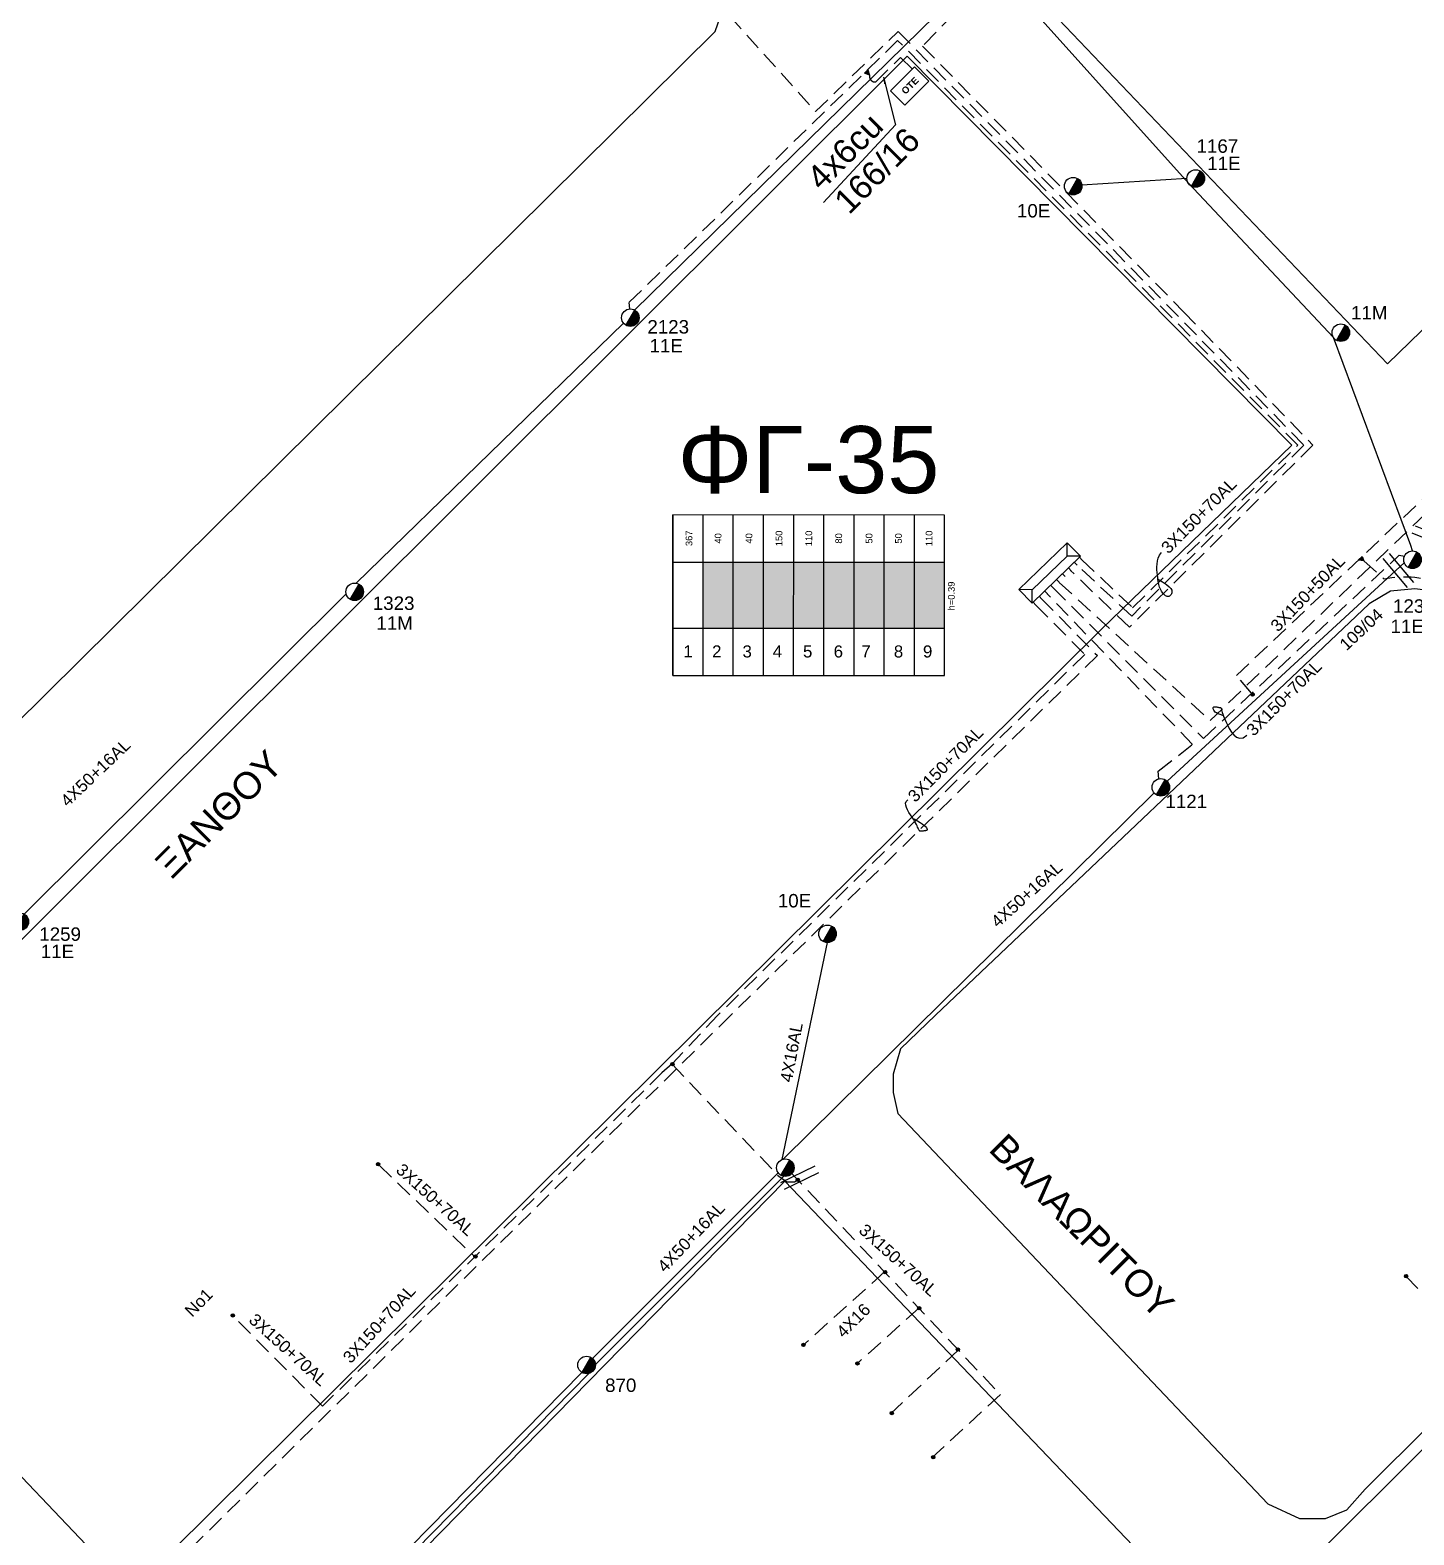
# Model space of a CAD drawing. Header units: millimetres. Extents: x 751 to 1825, y 358 to 872.
# Drawn here: x 1115.8 to 1219, y 576.8 to 688.9 of the extents above; entities that cross this region are included whole.
import ezdxf
from ezdxf.enums import TextEntityAlignment as Align

# ---------------------------------------------------------------- set-up
doc = ezdxf.new("R2010")
doc.units = ezdxf.units.MM
doc.linetypes.add('DASHED', pattern=[19.05, 12.7, -6.35])
for name, color, linetype in [('Pillar OTE', 7, 'Continuous'), ('Άγνωστα', 7, 'Continuous'), ('Ασφαλειοκιβώτια Χ.Τ 9 αναχωρήσεων', 7, 'Continuous'), ('Γυμνά εναέρια ΧΤ (3Φ)   4x16AL', 7, 'Continuous'), ('Γυμνά εναέρια ΧΤ και ΦΟΠ (3Φ)   4x50+16AL', 7, 'Continuous'), ('Εναέρια παροχή ΧΤ 4x16', 7, 'SYN_LINE'), ('Επιγραφές - Σχήματα', 7, 'Continuous'), ('Καλώδια ΧΤ   3x150+50AL', 7, 'DASHED'), ('Καλώδια ΧΤ   3x150+70AL', 7, 'DASHED'), ('Στύλος ΦΜ', 7, 'Continuous'), ('Στύλος ΦΜ @ 1', 7, 'Continuous'), ('Συνδέσεις', 7, 'Continuous'), ('Τομή', 7, 'Continuous'), ('Υποσταθμός πόλεως', 7, 'Continuous'), ('Υπόβαθρο ΔΕΗ', 7, 'Continuous'), ('Υπόγεια καλώδια Δικτύου ΧΤ και Παρ. ΧΤ - 3X150+70 AL', 7, 'DASHED'), ('Υπόγεια καλώδια Παροχών ΧΤ   4x50AL', 7, 'DASHED'), ('Υπόγεια καλώδια Παροχών ΧΤ   4x6', 7, 'DASHED')]:
    doc.layers.add(name, color=color, linetype=linetype)
doc.styles.get("Standard").update_dxf_attribs({"font": 'arial.ttf'})
doc.linetypes.add('SYN_LINE', pattern='A,0.5,-0.0001,["/\\/\\/\\/",Standard,S=0.1,R=0,X=0,Y=-0.05],-0.25', length=0.7501)
doc.dimstyles.new('ISO-25', dxfattribs={"dimtxt": 2.5, "dimasz": 2.5, "dimexe": 1.25, "dimexo": 0.625, "dimtad": 1, "dimtxsty": 'Standard', "dimcen": 2.5, "dimadec": 0, "dimazin": 0, "dimtfac": 1, "dimtmove": 0, "dimatfit": 3, "dimfxl": 1, "dimarcsym": 0})

# ---------------------------------------------------------------- blocks, each defined once
blk = doc.blocks.new('ΥΠΑΡΧΩΝ ΤΣΙΜΕΝΤΕΝΙΟΣ ΣΤΥΛΟΣ')
at = {"layer": 'Στύλος ΦΜ'}
blk.add_hatch(color=256, dxfattribs=at).paths.add_polyline_path([(-1.29, -2.28, 0.574793), (2.62, 0, 0.268822), (1.3, 2.27)])
blk.add_line((-1.29, -2.28), (1.3, 2.27), dxfattribs=at)
blk.add_circle((0, 0), 2.62, dxfattribs=at)
at = {"layer": 'Στύλος ΦΜ', "flags": 4}
for tag, p in [('ΑΡΙΘΜΟΣ', (-4.68, 8.05)), ('ΤΥΠΟΣ', (-4.91, 3.03))]:
    blk.add_attdef(tag, p, '', height=4, dxfattribs=at)
blk = doc.blocks.new('ΤΟΜΗ')
at = {"layer": 'Τομή', "ltscale": 40}
for p, q in [((-5.68, 0), (5.68, 0)), ((5.68, -2.33), (-5.68, -2.33))]:
    blk.add_line(p, q, dxfattribs=at)
blk = doc.blocks.new('_ΣΥΝΔΕΣΗ')
at = {"layer": 'Συνδέσεις', "linetype": 'SYN_LINE', "ltscale": 40}
blk.add_hatch(color=256, dxfattribs=at).paths.add_polyline_path([(0.5, -0.01, 1), (-0.5, -0.01, 1)])
at = {"layer": 'Συνδέσεις'}
blk.add_circle((0, -0.01), 0.5, dxfattribs=at)
blk = doc.blocks.new('ΑΣΦΑΛΕΙΟΚΙΒΩΤΙΟ ΥΠΟΣΤΑΘΜΟΥ 9 ΑΝΑΧΩΡΗΣΕΩΝ')
at = {"layer": 'Ασφαλειοκιβώτια Χ.Τ 9 αναχωρήσεων', "ltscale": 40}
for p, q in [((-23.8, 40.36), (24.02, 40.36)), ((-9.72, 40.36), (-9.72, -40.64)), ((9.94, 40.36), (9.94, -40.64)), ((-23.8, 31.36), (24.02, 31.36)), ((-23.8, 22.36), (24.02, 22.36)), ((-23.8, 13.36), (24.02, 13.36)), ((-23.8, 4.36), (24.02, 4.36)), ((-23.8, -4.64), (24.02, -4.64)), ((-23.8, -13.64), (24.02, -13.64)), ((-23.8, -22.64), (24.02, -22.64)), ((-23.8, -31.64), (24.02, -31.64))]:
    blk.add_line(p, q, dxfattribs=at)
at = {"layer": 'Ασφαλειοκιβώτια Χ.Τ 9 αναχωρήσεων'}
blk.add_lwpolyline([(-23.8, -40.64), (24.02, -40.64), (24.02, 40.36), (-23.8, 40.36)], close=True, dxfattribs=at)
for s, p in [('1', (-18.45, 37.24)), ('2', (-18.45, 28.67)), ('3', (-18.45, 19.6)), ('4', (-18.45, 10.58)), ('5', (-18.45, 1.57)), ('6', (-18.45, -7.57)), ('7', (-18.45, -15.81)), ('8', (-18.45, -25.5)), ('9', (-18.45, -34.19))]:
    blk.add_text(s, height=3.6, rotation=270, dxfattribs=at).set_placement(p)
at = {"layer": 'Ασφαλειοκιβώτια Χ.Τ 9 αναχωρήσεων', "ltscale": 40}
for tag, height, p in [('ΟΝΟΜΑ', 5, (-0.16, 44.31)), ('ΚΕΙΜΕΝΟ 1', 2, (17.06, 35.59)), ('ΚΕΙΜΕΝΟ 2', 2, (17.06, 26.88)), ('ΚΕΙΜΕΝΟ 3', 2, (17.06, 17.69)), ('ΚΕΙΜΕΝΟ 4', 2, (17.06, 8.71)), ('ΚΕΙΜΕΝΟ 5', 2, (17.06, -0.13)), ('ΚΕΙΜΕΝΟ 6', 2, (17.06, -9.05)), ('ΚΕΙΜΕΝΟ 7', 2, (17.06, -18.13)), ('ΚΕΙΜΕΝΟ 8', 2, (17.06, -26.85)), ('ΚΕΙΜΕΝΟ 9', 2, (17.06, -35.99)), ('ΣΧ', 2, (-0.1, -42.64))]:
    blk.add_attdef(tag, text='', height=height, dxfattribs=at).set_placement(p, align=Align.MIDDLE_CENTER)
blk = doc.blocks.new('ΥΠΟΣΤΑΘΜΟΣ ΠΟΛΕΩΣ 9 ΑΝΑΧΩΡΗΣΕΩΝ')
at = {"layer": 'Υποσταθμός πόλεως', "ltscale": 40}
for p, q in [((-9.63, -2.82), (-9.63, -4)), ((-7.12, -2.82), (-7.12, -4)), ((-4.84, -2.82), (-4.84, -4)), ((-2.36, -2.82), (-2.36, -4)), ((0.09, -2.82), (0.09, -4)), ((2.55, -2.82), (2.55, -4)), ((5.02, -2.82), (5.02, -4)), ((7.48, -2.82), (7.48, -4)), ((9.61, -2.82), (9.61, -4))]:
    blk.add_line(p, q, dxfattribs=at)
blk.add_lwpolyline([(-10.02, 2.82), (10.02, 2.82), (10.02, -2.82), (-10.02, -2.82)], close=True, dxfattribs=at)
for points in [[(-7.21, 0), (-10.02, 2.82)], [(-10.02, -2.82), (-7.21, 0)], [(-7.21, 0), (7.21, 0)], [(7.21, 0), (10.02, 2.82)], [(10.02, -2.82), (7.21, 0)]]:
    blk.add_lwpolyline(points, dxfattribs=at)
at = {"layer": 'Υποσταθμός πόλεως', "linetype": 'SYN_LINE', "ltscale": 40, "flags": 1}
for tag, p in [('ΜΕΤΑΣΧΗΜΑΤΙΣΜΟΣ', (10.79, 1.71)), ('ΙΣΧΥΣ', (10.77, -1.08)), ('ΑΡΙΘΜΟΣ', (10.89, -3.8))]:
    blk.add_attdef(tag, p, '', height=1.8, dxfattribs=at)
blk = doc.blocks.new('PILLAR ΟΤΕ')
at = {"layer": 'Pillar OTE', "ltscale": 40}
blk.add_lwpolyline([(-3.31, 2.02), (3.39, 2.02), (3.39, -1.99), (-3.31, -1.99)], close=True, dxfattribs=at)
at = {"layer": 'Pillar OTE', "insert": (-1.81, 0.71), "char_height": 1.3575, "width": 109.961, "attachment_point": 1}
blk.add_mtext('{\\fArial|b1|i0|c161|p34;OTE}', dxfattribs=at)

msp = doc.modelspace()

# ---------------------------------------------------------------- hatches: boundary and pattern name
at = {"layer": 'Pillar OTE', "ltscale": 40}
h = msp.add_hatch(color=256, dxfattribs=at)
h.dxf.hatch_style = 1
h.paths.add_polyline_path([(1178.01, 685.71), (1178.4, 685.56), (1178.26, 685.96)])
h = msp.add_hatch(color=256, dxfattribs=at)
h.dxf.hatch_style = 1
h.paths.add_polyline_path([(1215.11, 649.7), (1214.81, 649.41), (1215.23, 649.37)])
at = {"layer": 'Ασφαλειοκιβώτια Χ.Τ 9 αναχωρήσεων', "ltscale": 0.1}
h = msp.add_hatch(color=6, dxfattribs=at)
h.dxf.hatch_style = 1
h.paths.add_polyline_path([(1165.99, 649.26), (1165.99, 644.35), (1168.24, 644.35), (1168.24, 649.26)])
h = msp.add_hatch(color=30, dxfattribs=at)
h.dxf.hatch_style = 1
h.paths.add_polyline_path([(1168.24, 649.26), (1168.24, 644.35), (1170.49, 644.35), (1170.49, 649.26)])
h = msp.add_hatch(color=27, dxfattribs=at)
h.dxf.hatch_style = 1
h.paths.add_polyline_path([(1170.49, 649.26), (1170.49, 644.35), (1172.74, 644.35), (1172.74, 649.26)])
h = msp.add_hatch(color=173, dxfattribs=at)
h.dxf.hatch_style = 1
h.paths.add_polyline_path([(1172.74, 649.26), (1172.74, 644.35), (1174.99, 644.35), (1174.99, 649.26)])
h = msp.add_hatch(color=2, dxfattribs=at)
h.dxf.hatch_style = 1
h.paths.add_polyline_path([(1174.99, 649.26), (1174.99, 644.35), (1177.24, 644.35), (1177.24, 649.26)])
h = msp.add_hatch(color=1, dxfattribs=at)
h.dxf.hatch_style = 1
h.paths.add_polyline_path([(1177.24, 649.26), (1177.24, 644.35), (1179.49, 644.35), (1179.49, 649.26)])
h = msp.add_hatch(color=151, dxfattribs=at)
h.dxf.hatch_style = 1
h.paths.add_polyline_path([(1179.49, 649.26), (1179.49, 644.35), (1181.74, 644.35), (1181.74, 649.26)])
h = msp.add_hatch(color=85, dxfattribs=at)
h.dxf.hatch_style = 1
h.paths.add_polyline_path([(1181.74, 649.26), (1181.74, 644.35), (1183.99, 644.35), (1183.99, 649.26)])

# ---------------------------------------------------------------- linework, layer by layer
at = {"layer": 'Pillar OTE', "ltscale": 40}
for points in [[(1178.26, 685.96), (1178.4, 685.56), (1178.01, 685.71), (1178.26, 685.96)], [(1215.23, 649.37), (1214.81, 649.41), (1215.11, 649.7), (1215.23, 649.37)]]:
    msp.add_lwpolyline(points, dxfattribs=at)
at = {"layer": 'Άγνωστα', "color": 2, "ltscale": 0.1}
msp.add_lwpolyline([(1202.04, 677.86), (1194.22, 677.37)], dxfattribs=at)
at = {"layer": 'Άγνωστα', "ltscale": 0.1}
for points in [[(1171.58, 603.77), (1157.76, 589.91)], [(1156.95, 588.89), (1132.85, 564.34), (1132.05, 564.2)]]:
    msp.add_lwpolyline(points, dxfattribs=at)
at = {"layer": 'Άγνωστα', "color": 30, "ltscale": 0.1}
msp.add_lwpolyline([(1200.12, 563.68), (1231.11, 594.66)], dxfattribs=at)
at = {"layer": 'Γυμνά εναέρια ΧΤ (3Φ)   4x16AL', "color": 151, "ltscale": 0.1}
msp.add_lwpolyline([(1171.89, 604.76), (1175.26, 620.92)], dxfattribs=at)
at = {"layer": 'Γυμνά εναέρια ΧΤ και ΦΟΠ (3Φ)   4x50+16AL', "color": 6, "ltscale": 0.1}
for points in [[(1160.89, 668.06), (1186.89, 693.54)], [(1160.06, 667.07), (1160.06, 667.07), (1140.15, 647.7)], [(1139.39, 646.92), (1115.4, 623.04)]]:
    msp.add_lwpolyline(points, dxfattribs=at)
at = {"layer": 'Γυμνά εναέρια ΧΤ και ΦΟΠ (3Φ)   4x50+16AL', "color": 2, "ltscale": 0.1}
msp.add_lwpolyline([(1218.85, 650.11), (1218.72, 650.52), (1212.97, 666.01), (1202.15, 677.51), (1202.15, 677.51), (1187.67, 693.64)], dxfattribs=at)
at = {"layer": 'Γυμνά εναέρια ΧΤ και ΦΟΠ (3Φ)   4x50+16AL', "color": 151, "ltscale": 0.1}
for points in [[(1218.23, 649.23), (1200.58, 632.94)], [(1199.6, 632.08), (1171.95, 604.78)], [(1157.96, 589.44), (1172.24, 603.74)], [(1132.86, 564.13), (1138.12, 569.07), (1157.48, 588.81)]]:
    msp.add_lwpolyline(points, dxfattribs=at)
at = {"layer": 'Εναέρια παροχή ΧΤ 4x16', "color": 1, "linetype": 'DASHED', "ltscale": 0.1}
for points in [[(1179.51, 596.37), (1173.43, 590.89)], [(1182.06, 593.67), (1177.45, 589.53)], [(1185.01, 590.55), (1179.96, 585.81)], [(1188.15, 587.23), (1183.05, 582.54)]]:
    msp.add_lwpolyline(points, dxfattribs=at)
at = {"layer": 'Επιγραφές - Σχήματα', "ltscale": 0.1}
for points in [[(1199.85, 648.03), (1200.23, 647.8), (1200.51, 647.61), (1200.71, 647.44), (1200.84, 647.3), (1200.91, 647.18), (1200.93, 647.07), (1200.92, 646.99), (1200.9, 646.91), (1200.86, 646.85), (1200.83, 646.8), (1200.78, 646.76), (1200.74, 646.73), (1200.69, 646.71), (1200.63, 646.7), (1200.58, 646.71), (1200.52, 646.74), (1200.45, 646.77), (1200.39, 646.82), (1200.32, 646.88), (1200.26, 646.96), (1200.2, 647.03), (1200.14, 647.12), (1200.09, 647.21), (1200.04, 647.31), (1200, 647.4), (1199.97, 647.5), (1199.94, 647.61), (1199.92, 647.72), (1199.9, 647.85), (1199.88, 647.99), (1199.87, 648.14), (1199.85, 648.31), (1199.83, 648.5), (1199.81, 648.7), (1199.81, 648.91), (1199.82, 649.13), (1199.85, 649.36), (1199.91, 649.58), (1200.01, 649.79), (1200.14, 649.99)], [(1204.72, 637.85), (1204.53, 637.91), (1204.37, 637.97), (1204.25, 638.03), (1204.16, 638.1), (1204.1, 638.17), (1204.06, 638.23), (1204.03, 638.29), (1204.01, 638.34), (1204, 638.39), (1204, 638.42), (1204.01, 638.45), (1204.03, 638.47), (1204.05, 638.48), (1204.07, 638.49), (1204.1, 638.5), (1204.14, 638.5), (1204.19, 638.49), (1204.23, 638.49), (1204.28, 638.48), (1204.33, 638.47), (1204.38, 638.46), (1204.42, 638.45), (1204.46, 638.45), (1204.5, 638.44), (1204.53, 638.43), (1204.55, 638.43), (1204.56, 638.42), (1204.57, 638.41), (1204.58, 638.4), (1204.59, 638.38), (1204.6, 638.36), (1204.61, 638.33), (1204.62, 638.29), (1204.63, 638.23), (1204.65, 638.16), (1204.68, 638.07), (1204.72, 637.95), (1204.78, 637.8), (1204.85, 637.62), (1204.95, 637.4), (1205.06, 637.15), (1205.2, 636.88), (1205.36, 636.61), (1205.54, 636.39), (1205.74, 636.23), (1205.97, 636.15), (1206.23, 636.19), (1206.5, 636.37)], [(1181.71, 630.14), (1181.96, 630), (1182.16, 629.88), (1182.32, 629.77), (1182.44, 629.68), (1182.53, 629.6), (1182.59, 629.54), (1182.63, 629.48), (1182.66, 629.43), (1182.68, 629.39), (1182.68, 629.35), (1182.68, 629.32), (1182.67, 629.3), (1182.66, 629.28), (1182.63, 629.27), (1182.6, 629.26), (1182.56, 629.25), (1182.52, 629.24), (1182.47, 629.24), (1182.43, 629.24), (1182.38, 629.23), (1182.33, 629.23), (1182.28, 629.23), (1182.24, 629.23), (1182.2, 629.23), (1182.17, 629.23), (1182.15, 629.23), (1182.13, 629.24), (1182.12, 629.25), (1182.11, 629.27), (1182.09, 629.3), (1182.07, 629.33), (1182.05, 629.38), (1182.02, 629.45), (1181.98, 629.52), (1181.94, 629.61), (1181.89, 629.72), (1181.82, 629.84), (1181.75, 629.97), (1181.66, 630.12), (1181.56, 630.27), (1181.45, 630.44), (1181.33, 630.62), (1181.22, 630.8), (1181.14, 630.98), (1181.09, 631.15), (1181.08, 631.31), (1181.12, 631.44), (1181.24, 631.56)]]:
    msp.add_lwpolyline(points, dxfattribs=at)
at = {"layer": 'Καλώδια ΧΤ   3x150+50AL', "color": 30, "linetype": 'DASHED', "ltscale": 0.1}
msp.add_lwpolyline([(1134.27, 713.78), (1134.71, 713.23), (1161.14, 702.01, 0.425889), (1162.32, 701.51), (1165.88, 699.99), (1167.98, 689.96), (1174.37, 682.85), (1180.52, 688.82), (1196.54, 672.57), (1210.76, 657.99), (1197.93, 645.25), (1193.86, 649.05)], format="xyb", dxfattribs=at)
at = {"layer": 'Καλώδια ΧΤ   3x150+50AL', "color": 27, "linetype": 'DASHED', "ltscale": 0.1}
msp.add_lwpolyline([(1187.35, 693.47), (1187.35, 693.47), (1187.35, 692.84), (1182.34, 687.73), (1201.8, 667.93), (1211.43, 657.99), (1197.76, 644.42), (1193.38, 648.65)], dxfattribs=at)
at = {"layer": 'Καλώδια ΧΤ   3x150+50AL', "color": 6, "linetype": 'DASHED', "ltscale": 0.1}
msp.add_lwpolyline([(1194.21, 649.45), (1198, 645.87), (1210.31, 657.99), (1180.49, 688.15), (1160.47, 668.61), (1160.51, 668.14)], dxfattribs=at)
at = {"layer": 'Καλώδια ΧΤ   3x150+50AL', "color": 2, "linetype": 'DASHED', "ltscale": 0.1}
for points in [[(1206.94, 639.41), (1206.86, 639.51), (1205.73, 640.82), (1223.28, 657.43), (1226.25, 654.55), (1226.86, 653.76), (1227.81, 653.83)], [(1192.09, 647.34), (1203.28, 636.12), (1217.87, 649.8), (1218.25, 649.71)]]:
    msp.add_lwpolyline(points, dxfattribs=at)
at = {"layer": 'Καλώδια ΧΤ   3x150+70AL', "color": 173, "linetype": 'DASHED', "ltscale": 0.1}
msp.add_lwpolyline([(1192.53, 647.76), (1203.77, 637.46), (1224.63, 657.5), (1224.77, 657.33)], dxfattribs=at)
at = {"layer": 'Καλώδια ΧΤ   3x150+70AL', "color": 151, "linetype": 'DASHED', "ltscale": 0.1}
msp.add_lwpolyline([(1199.96, 633.13), (1199.91, 633.7), (1202.46, 635.69), (1191.64, 646.9)], dxfattribs=at)
at = {"layer": 'Υπόβαθρο ΔΕΗ', "lineweight": -2, "ltscale": 0.1}
msp.add_lwpolyline([(1216.99, 664.06), (1309.59, 753.93), (1279.61, 784.14), (1188.31, 694.13), (1216.99, 664.06)], dxfattribs=at)
at = {"layer": 'Υπόβαθρο ΔΕΗ', "ltscale": 0.1}
for points in [[(1134.35, 712.92), (1059.82, 637.49), (1087.14, 609.88), (1166.89, 688.82), (1167.47, 690.47), (1165.55, 699.58), (1134.31, 712.88)], [(1180.32, 681.86), (1174.97, 676.07)]]:
    msp.add_lwpolyline(points, dxfattribs=at)
for points in [[(1095.67, 601.64), (1123.35, 572.54), (1195.7, 644.29), (1209.85, 658), (1181.19, 686.97)], [(1183.31, 615.51), (1180.7, 613), (1180.15, 611.11), (1180.15, 609.74), (1180.5, 608.17), (1208.08, 579.08), (1210.44, 578.01), (1212.38, 578.01), (1213.95, 578.65), (1215.33, 580.18), (1249.47, 614.16), (1250.34, 615.51), (1250.34, 617.39), (1249.38, 619.55), (1248.27, 620.98), (1220.83, 647.05), (1219.02, 647.28), (1217.21, 647.12), (1215.63, 646.17)], [(1133.12, 563.37), (1165.07, 531.02), (1204.36, 569.32), (1172.09, 603.14)]]:
    msp.add_lwpolyline(points, close=True, dxfattribs=at)
at = {"layer": 'Υπόγεια καλώδια Δικτύου ΧΤ και Παρ. ΧΤ - 3X150+70 AL', "color": 85, "linetype": 'DASHED', "ltscale": 0.1}
msp.add_lwpolyline([(1191.18, 646.57), (1195.37, 642.31), (1168.06, 615.51), (1124.69, 572.68), (1131.59, 565.59), (1133.05, 565.59), (1133.88, 565.24), (1133.88, 564.43), (1133.39, 563.59), (1132.85, 563.15), (1150.22, 545.11), (1150.22, 544.01), (1152.14, 542.43), (1152.73, 542.43), (1164.72, 530.05)], dxfattribs=at)
at = {"layer": 'Υπόγεια καλώδια Δικτύου ΧΤ και Παρ. ΧΤ - 3X150+70 AL', "color": 1, "linetype": 'DASHED', "ltscale": 0.1}
for points in [[(1190.79, 646.07), (1194.44, 642.4), (1167.09, 615.51), (1163.68, 611.87), (1163.68, 611.87), (1162.93, 611.2), (1162.93, 611.2), (1137.64, 586.37), (1131.01, 593.04)], [(1163.67, 611.87), (1171.63, 603.5), (1172.24, 603.08), (1172.8, 603.08), (1173.09, 603.26)], [(1141.85, 604.32), (1148.98, 597.5)], [(1172.48, 603.84), (1188.13, 587.25), (1188.13, 587.25)]]:
    msp.add_lwpolyline(points, dxfattribs=at)
at = {"layer": 'Υπόγεια καλώδια Δικτύου ΧΤ και Παρ. ΧΤ - 3X150+70 AL', "color": 30, "linetype": 'DASHED', "ltscale": 0.1}
msp.add_lwpolyline([(1218.36, 596.06), (1224.87, 589.32), (1230.98, 595.24), (1231.5, 595.88), (1231.5, 595.88)], dxfattribs=at)
at = {"layer": 'Υπόγεια καλώδια Παροχών ΧΤ   4x6', "color": 6, "linetype": 'DASHED', "ltscale": 0.1}
msp.add_lwpolyline([(1178.4, 685.56, 0.517823), (1178.87, 685.06), (1180.71, 686.89), (1181.58, 686.03)], format="xyb", dxfattribs=at)
at = {"layer": 'Υπόγεια καλώδια Παροχών ΧΤ   4x6', "color": 2, "linetype": 'DASHED', "ltscale": 0.1}
msp.add_lwpolyline([(1215.23, 649.37), (1216.74, 648, -0.164294), (1221.25, 647.5), (1229.99, 639.19), (1228.24, 637.35)], format="xyb", dxfattribs=at)

# ---------------------------------------------------------------- block references
at = {"layer": 'Pillar OTE', "xscale": 0.375, "yscale": 0.375, "zscale": 0.375, "rotation": 45}
msp.add_blockref('PILLAR ΟΤΕ', (1181.38, 684.74), dxfattribs=at)
at = {"layer": 'Ασφαλειοκιβώτια Χ.Τ 9 αναχωρήσεων', "ltscale": 0.1}
ref = msp.add_blockref('ΑΣΦΑΛΕΙΟΚΙΒΩΤΙΟ ΥΠΟΣΤΑΘΜΟΥ 9 ΑΝΑΧΩΡΗΣΕΩΝ', (1173.83, 646.78), dxfattribs=dict(at, xscale=0.2499999999998246, yscale=0.2499999999998246, zscale=0.2499999999998246, rotation=89.9858647448501))
ref.add_attrib('ΣΧ', 'h=0.39', dxfattribs={"ltscale": 40, "height": 0.5, "rotation": 89.9859}).set_placement((1184.49, 646.75), align=Align.MIDDLE_CENTER)
ref.add_attrib('ΚΕΙΜΕΝΟ 2', '40', dxfattribs={"ltscale": 40, "height": 0.5, "rotation": 89.9859}).set_placement((1167.11, 651.04), align=Align.MIDDLE_CENTER)
ref.add_attrib('ΚΕΙΜΕΝΟ 1', '367', dxfattribs={"ltscale": 40, "height": 0.5, "rotation": 89.9859}).set_placement((1164.94, 651.05), align=Align.MIDDLE_CENTER)
ref.add_attrib('ΚΕΙΜΕΝΟ 3', '40', dxfattribs={"ltscale": 40, "height": 0.5, "rotation": 89.9859}).set_placement((1169.41, 651.04), align=Align.MIDDLE_CENTER)
ref.add_attrib('ΚΕΙΜΕΝΟ 4', '150', dxfattribs={"ltscale": 40, "height": 0.5, "rotation": 89.9859}).set_placement((1171.65, 651.04), align=Align.MIDDLE_CENTER)
ref.add_attrib('ΚΕΙΜΕΝΟ 5', '110', dxfattribs={"ltscale": 40, "height": 0.5, "rotation": 89.9859}).set_placement((1173.87, 651.04), align=Align.MIDDLE_CENTER)
ref.add_attrib('ΚΕΙΜΕΝΟ 6', '80', dxfattribs={"ltscale": 40, "height": 0.5, "rotation": 89.9859}).set_placement((1176.1, 651.04), align=Align.MIDDLE_CENTER)
ref.add_attrib('ΚΕΙΜΕΝΟ 7', '50', dxfattribs={"ltscale": 40, "height": 0.5, "rotation": 89.9859}).set_placement((1178.36, 651.04), align=Align.MIDDLE_CENTER)
ref.add_attrib('ΚΕΙΜΕΝΟ 8', '50', dxfattribs={"ltscale": 40, "height": 0.5, "rotation": 89.9859}).set_placement((1180.55, 651.04), align=Align.MIDDLE_CENTER)
ref.add_attrib('ΚΕΙΜΕΝΟ 9', '110', dxfattribs={"ltscale": 40, "height": 0.5, "rotation": 89.9859}).set_placement((1182.83, 651.04), align=Align.MIDDLE_CENTER)
at = {"layer": 'Στύλος ΦΜ @ 1', "ltscale": 0.1}
ref = msp.add_blockref('ΥΠΑΡΧΩΝ ΤΣΙΜΕΝΤΕΝΙΟΣ ΣΤΥΛΟΣ', (1202.7, 677.86), dxfattribs=dict(at, xscale=0.25, yscale=0.25, zscale=0.25))
ref.add_attrib('ΤΥΠΟΣ', '1167', (1202.76, 679.78), dxfattribs={"layer": 'Στύλος ΦΜ', "height": 1, "flags": 4})
ref.add_attrib('ΑΡΙΘΜΟΣ', '11E', (1203.56, 678.49), dxfattribs={"layer": 'Στύλος ΦΜ', "height": 1, "flags": 4})
ref = msp.add_blockref('ΥΠΑΡΧΩΝ ΤΣΙΜΕΝΤΕΝΙΟΣ ΣΤΥΛΟΣ', (1193.57, 677.29), dxfattribs=dict(at, xscale=0.25, yscale=0.25, zscale=0.25))
ref.add_attrib('ΤΥΠΟΣ', '10E', (1189.38, 674.96), dxfattribs={"layer": 'Στύλος ΦΜ', "height": 1, "flags": 4})
ref = msp.add_blockref('ΥΠΑΡΧΩΝ ΤΣΙΜΕΝΤΕΝΙΟΣ ΣΤΥΛΟΣ', (1160.57, 667.49), dxfattribs=dict(at, xscale=0.25, yscale=0.25, zscale=0.25))
ref.add_attrib('ΤΥΠΟΣ', '2123', (1161.84, 666.31), dxfattribs={"layer": 'Στύλος ΦΜ', "height": 1, "flags": 4})
ref.add_attrib('ΑΡΙΘΜΟΣ', '11E', (1162, 664.9), dxfattribs={"layer": 'Στύλος ΦΜ', "height": 1, "flags": 4})
ref = msp.add_blockref('ΥΠΑΡΧΩΝ ΤΣΙΜΕΝΤΕΝΙΟΣ ΣΤΥΛΟΣ', (1213.51, 666.37), dxfattribs=dict(at, xscale=0.25, yscale=0.25, zscale=0.25))
ref.add_attrib('ΤΥΠΟΣ', '11M', (1214.27, 667.36), dxfattribs={"layer": 'Στύλος ΦΜ', "height": 1, "flags": 4})
ref = msp.add_blockref('ΥΠΑΡΧΩΝ ΤΣΙΜΕΝΤΕΝΙΟΣ ΣΤΥΛΟΣ', (1218.85, 649.45), dxfattribs=dict(at, xscale=0.25, yscale=0.25, zscale=0.25))
ref.add_attrib('ΤΥΠΟΣ', '1233', (1217.4, 645.5), dxfattribs={"layer": 'Στύλος ΦΜ', "height": 1, "flags": 4})
ref.add_attrib('ΑΡΙΘΜΟΣ', '11EB', (1217.21, 643.99), dxfattribs={"layer": 'Στύλος ΦΜ', "height": 1, "flags": 4})
ref = msp.add_blockref('ΥΠΑΡΧΩΝ ΤΣΙΜΕΝΤΕΝΙΟΣ ΣΤΥΛΟΣ', (1140.03, 647.06), dxfattribs=dict(at, xscale=0.25, yscale=0.25, zscale=0.25))
ref.add_attrib('ΤΥΠΟΣ', '1323', (1141.38, 645.71), dxfattribs={"layer": 'Στύλος ΦΜ', "height": 1, "flags": 4})
ref.add_attrib('ΑΡΙΘΜΟΣ', '11M', (1141.65, 644.23), dxfattribs={"layer": 'Στύλος ΦΜ', "height": 1, "flags": 4})
ref = msp.add_blockref('ΥΠΑΡΧΩΝ ΤΣΙΜΕΝΤΕΝΙΟΣ ΣΤΥΛΟΣ', (1200.1, 632.49), dxfattribs=dict(at, xscale=0.25, yscale=0.25, zscale=0.25))
ref.add_attrib('ΤΥΠΟΣ', '1121', (1200.44, 630.94), dxfattribs={"layer": 'Στύλος ΦΜ', "height": 1, "flags": 4})
ref = msp.add_blockref('ΥΠΑΡΧΩΝ ΤΣΙΜΕΝΤΕΝΙΟΣ ΣΤΥΛΟΣ', (1175.26, 621.57), dxfattribs=dict(at, xscale=0.25, yscale=0.25, zscale=0.25))
ref.add_attrib('ΤΥΠΟΣ', '10E', (1171.56, 623.54), dxfattribs={"layer": 'Στύλος ΦΜ', "height": 1, "flags": 4})
ref = msp.add_blockref('ΥΠΑΡΧΩΝ ΤΣΙΜΕΝΤΕΝΙΟΣ ΣΤΥΛΟΣ', (1115.08, 622.48), dxfattribs=dict(at, xscale=0.25, yscale=0.25, zscale=0.25))
ref.add_attrib('ΤΥΠΟΣ', '1259', (1116.53, 621.05), dxfattribs={"layer": 'Στύλος ΦΜ', "height": 1, "flags": 4})
ref.add_attrib('ΑΡΙΘΜΟΣ', '11E', (1116.64, 619.76), dxfattribs={"layer": 'Στύλος ΦΜ', "height": 1, "flags": 4})
at = {"layer": 'Στύλος ΦΜ @ 1', "ltscale": 0.1, "xscale": 0.25, "yscale": 0.25, "zscale": 0.25}
msp.add_blockref('ΥΠΑΡΧΩΝ ΤΣΙΜΕΝΤΕΝΙΟΣ ΣΤΥΛΟΣ', (1172.12, 604.14), dxfattribs=at)
at = {"layer": 'Στύλος ΦΜ @ 1', "ltscale": 0.1}
ref = msp.add_blockref('ΥΠΑΡΧΩΝ ΤΣΙΜΕΝΤΕΝΙΟΣ ΣΤΥΛΟΣ', (1157.31, 589.44), dxfattribs=dict(at, xscale=0.25, yscale=0.25, zscale=0.25))
ref.add_attrib('ΤΥΠΟΣ', '870', (1158.69, 587.43), dxfattribs={"layer": 'Στύλος ΦΜ', "height": 1, "flags": 4})
at = {"layer": 'Συνδέσεις', "ltscale": 0.1, "xscale": 0.25, "yscale": 0.25, "zscale": 0.25}
for p in [(1206.94, 639.41), (1206.94, 639.41), (1163.71, 611.87), (1141.78, 604.4), (1173.05, 603.24), (1149.03, 597.52), (1179.55, 596.37), (1218.37, 596.06), (1130.95, 593.14), (1182.1, 593.67), (1173.47, 590.94), (1184.98, 590.59), (1177.49, 589.56), (1180.05, 585.86), (1183.14, 582.56)]:
    msp.add_blockref('_ΣΥΝΔΕΣΗ', p, dxfattribs=at)
at = {"layer": 'Τομή', "ltscale": 0.1}
for p, xscale, yscale, zscale, rotation in [((1220.15, 650.9), 0.2499999999999725, 0.2499999999999725, 0.2499999999999725, 158.1701594472347), ((1217.57, 648.46), 0.2500000000000289, 0.2500000000000289, 0.2500000000000289, 129.9087741025004), ((1173.31, 603.13), 0.2499999999999817, 0.2499999999999817, 0.2499999999999817, 205.8982224381941)]:
    msp.add_blockref('ΤΟΜΗ', p, dxfattribs=dict(at, xscale=xscale, yscale=yscale, zscale=zscale, rotation=rotation))
at = {"layer": 'Υποσταθμός πόλεως', "xscale": 0.2499999999999504, "yscale": 0.2499999999999504, "zscale": 0.2499999999999504, "rotation": 44.06583803351656}
msp.add_blockref('ΥΠΟΣΤΑΘΜΟΣ ΠΟΛΕΩΣ 9 ΑΝΑΧΩΡΗΣΕΩΝ', (1191.82, 648.47), dxfattribs=at)

# ---------------------------------------------------------------- texts
at = {"layer": 'Γυμνά εναέρια ΧΤ (3Φ)   4x16AL', "color": 7, "ltscale": 0.1, "insert": (1171.72, 610.62), "char_height": 0.9, "width": 84.1859, "attachment_point": 1, "rotation": 79.3734}
msp.add_mtext('4X16AL', dxfattribs=at)
at = {"layer": 'Γυμνά εναέρια ΧΤ και ΦΟΠ (3Φ)   4x50+16AL', "color": 7, "ltscale": 0.1, "char_height": 0.9, "width": 84.1859, "attachment_point": 1}
for insert, rotation in [((1118.02, 631.63), 43.731), ((1187.35, 622.65), 42.02), ((1162.5, 596.89), 46.557)]:
    msp.add_mtext('4X50+16AL', dxfattribs=dict(at, insert=insert, rotation=rotation))
at = {"layer": 'Εναέρια παροχή ΧΤ 4x16', "color": 7, "linetype": 'DASHED', "ltscale": 0.1, "insert": (1175.83, 592.04), "char_height": 0.9, "width": 84.1859, "attachment_point": 1, "rotation": 44.9769}
msp.add_mtext('4X16', dxfattribs=at)
at = {"layer": 'Επιγραφές - Σχήματα', "insert": (1164.09, 659.41), "char_height": 5, "width": 9.9467, "attachment_point": 1}
msp.add_mtext('ΦΓ-35', dxfattribs=at)
at = {"layer": 'Επιγραφές - Σχήματα', "ltscale": 0.1, "insert": (1213.32, 643.28), "char_height": 0.9, "width": 2.4307, "attachment_point": 1, "rotation": 43.0286}
msp.add_mtext('109/04', dxfattribs=at)
at = {"layer": 'Επιγραφές - Σχήματα', "ltscale": 0.1, "char_height": 2, "attachment_point": 5}
for s, insert, rotation in [('ΞΑΝΘΟΥ', (1129.92, 630.5), 45), ('ΒΑΛΑΩΡΙΤΟΥ', (1194.21, 599.78), 314.9107)]:
    msp.add_mtext(s, dxfattribs=dict(at, insert=insert, rotation=rotation))
at = {"layer": 'Επιγραφές - Σχήματα', "color": 7, "ltscale": 0.1, "insert": (1127.28, 593.58), "char_height": 0.9, "width": 84.1859, "attachment_point": 1, "rotation": 45.8417}
msp.add_mtext('No1', dxfattribs=at)
at = {"layer": 'Καλώδια ΧΤ   3x150+50AL', "color": 7, "linetype": 'DASHED', "ltscale": 0.1, "insert": (1208.18, 644.64), "char_height": 0.9, "width": 84.1859, "attachment_point": 1, "rotation": 46.0824}
msp.add_mtext('3X150+50AL', dxfattribs=at)
at = {"layer": 'Καλώδια ΧΤ   3x150+70AL', "color": 7, "linetype": 'DASHED', "ltscale": 0.1, "char_height": 0.9, "width": 84.1859, "attachment_point": 1, "rotation": 45.1048}
for insert in [(1200.03, 650.47), (1206.38, 636.88)]:
    msp.add_mtext('3X150+70AL', dxfattribs=dict(at, insert=insert))
at = {"layer": 'Υπόγεια καλώδια Δικτύου ΧΤ και Παρ. ΧΤ - 3X150+70 AL', "linetype": 'DASHED', "ltscale": 0.1, "insert": (1181.16, 631.95), "char_height": 0.9, "width": 84.1859, "attachment_point": 1, "rotation": 45.1048}
msp.add_mtext('3X150+70AL', dxfattribs=at)
at = {"layer": 'Υπόγεια καλώδια Δικτύου ΧΤ και Παρ. ΧΤ - 3X150+70 AL', "color": 7, "linetype": 'DASHED', "ltscale": 0.1, "char_height": 0.9, "width": 84.1859, "attachment_point": 1}
for insert, rotation in [((1143.64, 604.54), 317.9135), ((1178.13, 600.04), 317.9135), ((1139.07, 590.1), 47.811), ((1132.68, 593.36), 317.9135)]:
    msp.add_mtext('3X150+70AL', dxfattribs=dict(at, insert=insert, rotation=rotation))
at = {"layer": 'Υπόγεια καλώδια Παροχών ΧΤ   4x50AL', "color": 7, "ltscale": 0.2, "char_height": 1.8, "attachment_point": 1, "rotation": 45}
for s, insert in [('4x6cu', (1173.54, 678.15)), ('166/16', (1175.59, 676.38))]:
    msp.add_mtext_dynamic_manual_height_columns(s, width=1.8, gutter_width=12.5, heights=[0.118], dxfattribs=dict(at, insert=insert))

# ---------------------------------------------------------------- leaders
at = {"layer": 'Επιγραφές - Σχήματα', "ltscale": 40}
msp.add_leader([(1179.43, 685.41), (1180.32, 681.86)], dimstyle='ISO-25', override={"dimasz": 0.5, "dimtad": 0}, dxfattribs=at)

doc.saveas('drawing.dxf')
